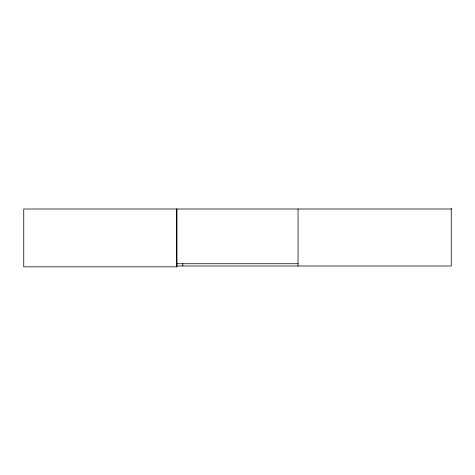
<?xml version="1.0" encoding="UTF-8"?>
<svg xmlns="http://www.w3.org/2000/svg" width="475" height="475" viewBox="0 0 475 475"><rect width="100%" height="100%" fill="white"/><g stroke="black" fill="none" stroke-linecap="round" stroke-linejoin="round"><path stroke-width="0.71" d="M451.25 209L23.75 209L23.75 266.837L176.949 266.837L176.949 209M176.652 263.738L298.051 263.738M176.949 266L451.25 266L451.25 208.163M298.051 209L298.051 266M182.798 263.738L182.798 266M176.652 209L176.652 266.837"/></g></svg>
